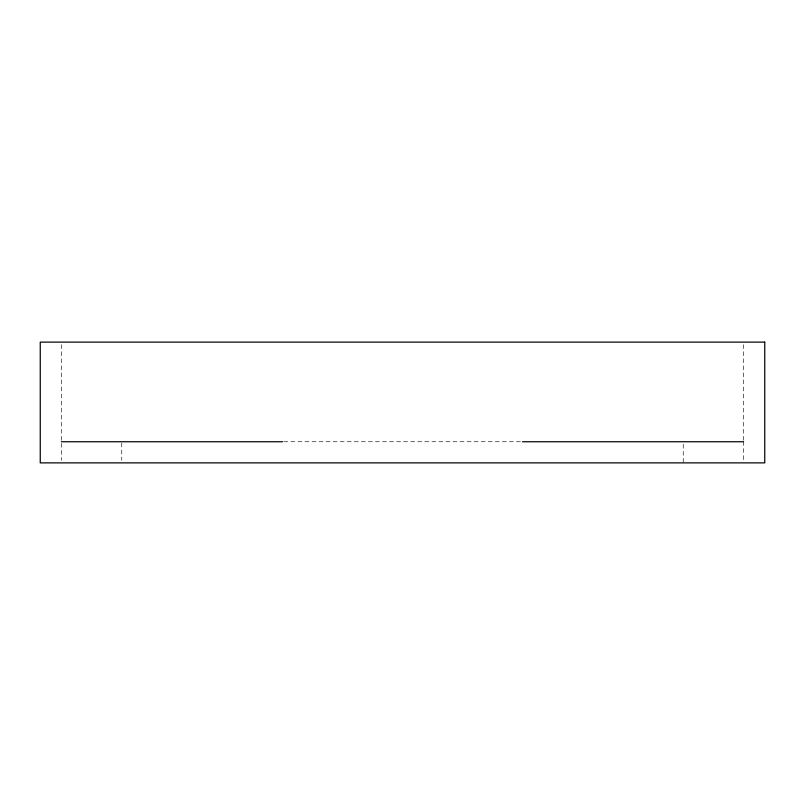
<?xml version="1.0" encoding="UTF-8"?>
<svg xmlns="http://www.w3.org/2000/svg" width="805" height="805" viewBox="0 0 805 805"><rect width="100%" height="100%" fill="white"/><g stroke="black" fill="none" stroke-linecap="round" stroke-linejoin="round"><path stroke-width="0.6" stroke-dasharray="4.03 3.02" d="M283.773 441.744L521.227 441.744M743.619 344.641L743.619 440.234M743.619 441.492L743.619 461.627M683.244 444.229L683.244 462.875M121.756 442.992L121.756 460.39M61.381 344.641L61.381 460.39"/><path stroke-width="1.21" d="M61.381 441.744L282.515 441.744M522.485 441.744L743.619 441.744M764.75 342.125L40.25 342.125L40.25 462.875L764.75 462.875L764.75 342.125"/></g></svg>
